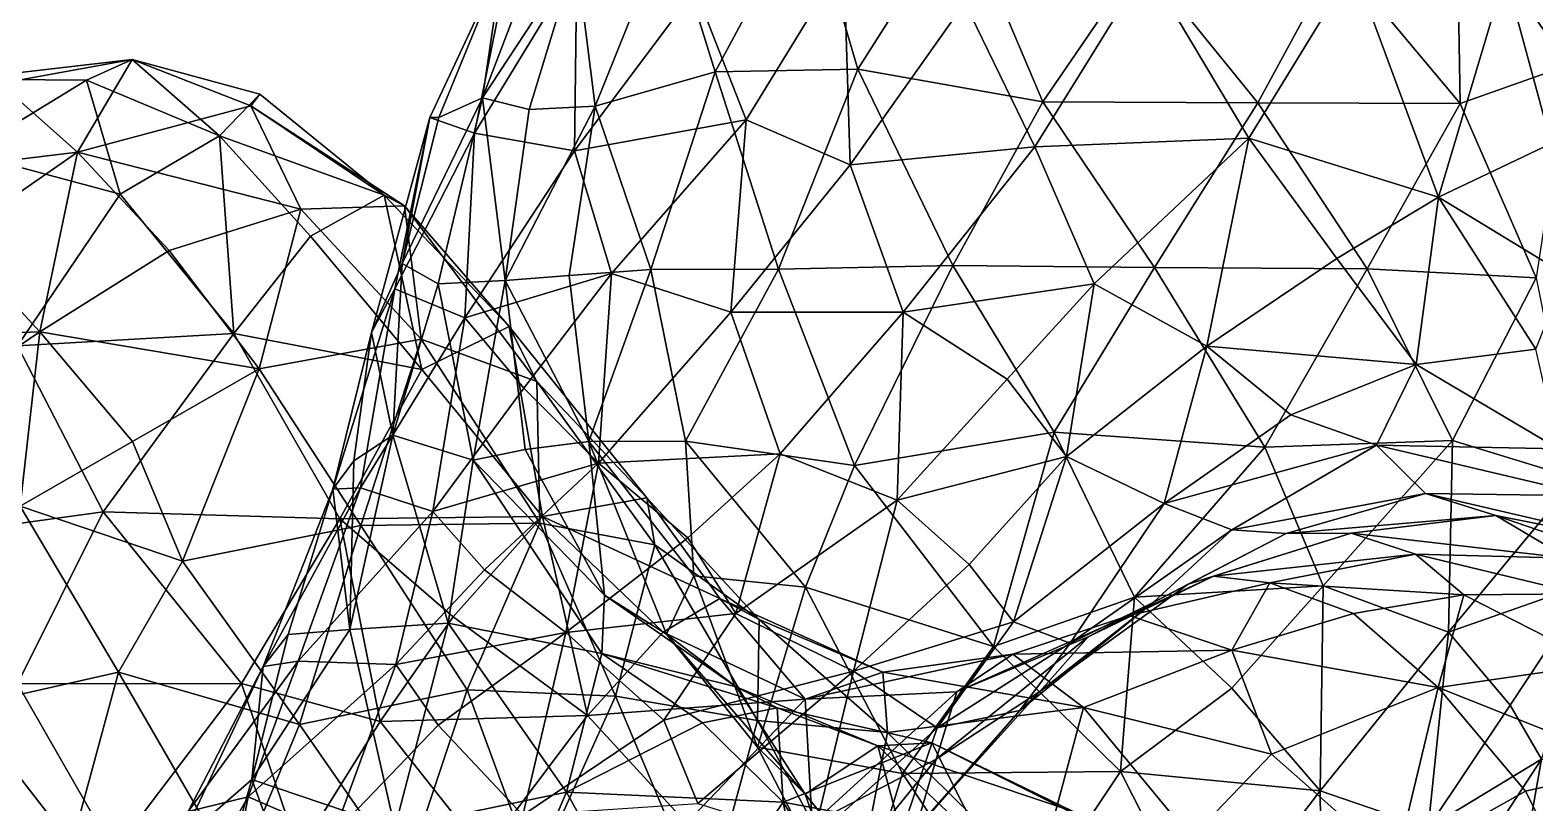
# Model space of a CAD drawing. Extents: x 373697 to 374058, y 6959904 to 6960301.
# Drawn here: x 373857.38 to 373896.99, y 6959944.7 to 6959965.05 of the extents above; entities that cross this region are included whole.
import ezdxf

# ---------------------------------------------------------------- set-up
doc = ezdxf.new("R2010")
doc.units = 0
doc.layers.add('Bht_Fk', color=7, linetype='CONTINUOUS')

msp = doc.modelspace()

# ---------------------------------------------------------------- linework, layer by layer
at = {"layer": 'Bht_Fk'}
for points in [[(373877.848, 6959968.494, 195.911), (373875.406, 6959963.946, 195.025), (373874.192, 6959967.866, 192.803)], [(373875.406, 6959963.946, 195.025), (373877.848, 6959968.494, 195.911), (373879.162, 6959964.015, 197.758)], [(373879.162, 6959964.015, 197.758), (373877.848, 6959968.494, 195.911), (373881.87, 6959968.275, 198.608)], [(373891.785, 6959966.98, 202.618), (373894.928, 6959968.302, 202.792), (373895.016, 6959963.116, 203.696)], [(373897.87, 6959964.121, 203.652), (373895.016, 6959963.116, 203.696), (373894.928, 6959968.302, 202.792)], [(373894.928, 6959968.302, 202.792), (373898.581, 6959966.857, 202.95), (373897.87, 6959964.121, 203.652)], [(373869.289, 6959963.266, 187.882), (373869.811, 6959966.831, 186.658), (373871.139, 6959968.106, 188.544)], [(373869.289, 6959963.266, 187.882), (373871.139, 6959968.106, 188.544), (373871.752, 6959967.022, 190.166)], [(373881.87, 6959968.275, 198.608), (373884.037, 6959963.154, 200.418), (373879.162, 6959964.015, 197.758)], [(373881.87, 6959968.275, 198.608), (373886.617, 6959966.93, 201.043), (373884.037, 6959963.154, 200.418)], [(373872.255, 6959963.043, 192.1), (373871.752, 6959967.022, 190.166), (373874.192, 6959967.866, 192.803)], [(373875.406, 6959963.946, 195.025), (373872.255, 6959963.043, 192.1), (373874.192, 6959967.866, 192.803)], [(373867.901, 6959962.746, 184.071), (373870.101, 6959967.449, 184.968), (373869.811, 6959966.831, 186.658)], [(373867.901, 6959962.746, 184.071), (373869.071, 6959962.333, 182.461), (373870.101, 6959967.449, 184.968)], [(373869.071, 6959962.333, 182.461), (373871.764, 6959966.755, 183.363), (373870.101, 6959967.449, 184.968)], [(373868.137, 6959962.748, 185.85), (373867.901, 6959962.746, 184.071), (373869.811, 6959966.831, 186.658)], [(373869.289, 6959963.266, 187.882), (373868.137, 6959962.748, 185.85), (373869.811, 6959966.831, 186.658)], [(373871.706, 6959961.866, 181.913), (373871.764, 6959966.755, 183.363), (373869.071, 6959962.333, 182.461)], [(373871.752, 6959967.022, 190.166), (373870.511, 6959962.957, 189.92), (373869.289, 6959963.266, 187.882)], [(373872.255, 6959963.043, 192.1), (373870.511, 6959962.957, 189.92), (373871.752, 6959967.022, 190.166)], [(373871.706, 6959961.866, 181.913), (373874.885, 6959966.113, 182.99), (373871.764, 6959966.755, 183.363)], [(373878.796, 6959966.877, 183.533), (373874.885, 6959966.113, 182.99), (373876.222, 6959962.684, 182.465)], [(373878.96, 6959961.502, 182.68), (373878.796, 6959966.877, 183.533), (373876.222, 6959962.684, 182.465)], [(373878.796, 6959966.877, 183.533), (373878.96, 6959961.502, 182.68), (373881.983, 6959965.76, 183.827)], [(373886.766, 6959966.718, 184.968), (373881.983, 6959965.76, 183.827), (373883.822, 6959961.975, 183.583)], [(373886.766, 6959966.718, 184.968), (373883.822, 6959961.975, 183.583), (373889.459, 6959962.199, 185.069)], [(373886.617, 6959966.93, 201.043), (373889.692, 6959963.135, 202.515), (373884.037, 6959963.154, 200.418)], [(373891.785, 6959966.98, 202.618), (373889.692, 6959963.135, 202.515), (373886.617, 6959966.93, 201.043)], [(373892.21, 6959966.706, 186.744), (373886.766, 6959966.718, 184.968), (373889.459, 6959962.199, 185.069)], [(373889.692, 6959963.135, 202.515), (373891.785, 6959966.98, 202.618), (373895.016, 6959963.116, 203.696)], [(373896.201, 6959966.529, 188.922), (373897.413, 6959962.063, 189.546), (373899.598, 6959966.882, 191.78)], [(373894.448, 6959960.645, 187.014), (373892.21, 6959966.706, 186.744), (373889.459, 6959962.199, 185.069)], [(373892.21, 6959966.706, 186.744), (373894.448, 6959960.645, 187.014), (373896.201, 6959966.529, 188.922)], [(373894.448, 6959960.645, 187.014), (373897.413, 6959962.063, 189.546), (373896.201, 6959966.529, 188.922)], [(373876.222, 6959962.684, 182.465), (373874.885, 6959966.113, 182.99), (373871.706, 6959961.866, 181.913)], [(373883.822, 6959961.975, 183.583), (373881.983, 6959965.76, 183.827), (373878.96, 6959961.502, 182.68)], [(373860.063, 6959964.27, 158.177), (373858.862, 6959963.726, 159.214), (373855.599, 6959963.751, 156.898)], [(373855.599, 6959963.751, 156.898), (373856.588, 6959963.637, 156.195), (373860.063, 6959964.27, 158.177)], [(373858.623, 6959961.835, 155.64), (373860.063, 6959964.27, 158.177), (373856.588, 6959963.637, 156.195)], [(373863.186, 6959963.053, 158.644), (373860.063, 6959964.27, 158.177), (373858.623, 6959961.835, 155.64)], [(373858.862, 6959963.726, 159.214), (373860.063, 6959964.27, 158.177), (373862.359, 6959962.262, 160.931)], [(373860.063, 6959964.27, 158.177), (373863.425, 6959963.36, 159.991), (373862.359, 6959962.262, 160.931)], [(373863.186, 6959963.053, 158.644), (373863.425, 6959963.36, 159.991), (373860.063, 6959964.27, 158.177)], [(373875.406, 6959963.946, 195.025), (373873.715, 6959958.74, 194.058), (373872.255, 6959963.043, 192.1)], [(373873.715, 6959958.74, 194.058), (373875.406, 6959963.946, 195.025), (373877.08, 6959958.748, 196.747)], [(373877.08, 6959958.748, 196.747), (373875.406, 6959963.946, 195.025), (373879.162, 6959964.015, 197.758)], [(373879.162, 6959964.015, 197.758), (373881.664, 6959958.846, 199.377), (373877.08, 6959958.748, 196.747)], [(373881.664, 6959958.846, 199.377), (373879.162, 6959964.015, 197.758), (373884.037, 6959963.154, 200.418)], [(373895.016, 6959963.116, 203.696), (373897.87, 6959964.121, 203.652), (373897.022, 6959958.523, 203.825)], [(373858.623, 6959961.835, 155.64), (373856.588, 6959963.637, 156.195), (373853.273, 6959961.184, 154.532)], [(373855.599, 6959963.751, 156.898), (373858.862, 6959963.726, 159.214), (373855.712, 6959961.804, 158.659)], [(373858.862, 6959963.726, 159.214), (373859.747, 6959960.726, 160.843), (373855.712, 6959961.804, 158.659)], [(373858.862, 6959963.726, 159.214), (373862.359, 6959962.262, 160.931), (373859.747, 6959960.726, 160.843)], [(373863.425, 6959963.36, 159.991), (373866.696, 6959960.699, 161.629), (373862.359, 6959962.262, 160.931)], [(373866.696, 6959960.699, 161.629), (373863.425, 6959963.36, 159.991), (373863.186, 6959963.053, 158.644)], [(373869.289, 6959963.266, 187.882), (373867.171, 6959958.899, 185.195), (373868.137, 6959962.748, 185.85)], [(373868.115, 6959958.364, 187.031), (373867.171, 6959958.899, 185.195), (373869.289, 6959963.266, 187.882)], [(373869.879, 6959958.451, 189.58), (373868.115, 6959958.364, 187.031), (373869.289, 6959963.266, 187.882)], [(373870.511, 6959962.957, 189.92), (373869.879, 6959958.451, 189.58), (373869.289, 6959963.266, 187.882)], [(373884.037, 6959963.154, 200.418), (373886.972, 6959958.799, 201.632), (373881.664, 6959958.846, 199.377)], [(373884.037, 6959963.154, 200.418), (373889.692, 6959963.135, 202.515), (373886.972, 6959958.799, 201.632)], [(373858.623, 6959961.835, 155.64), (373864.501, 6959960.334, 157.747), (373863.186, 6959963.053, 158.644)], [(373867.235, 6959960.421, 160.143), (373866.696, 6959960.699, 161.629), (373863.186, 6959963.053, 158.644)], [(373863.186, 6959963.053, 158.644), (373864.501, 6959960.334, 157.747), (373867.235, 6959960.421, 160.143)], [(373870.511, 6959962.957, 189.92), (373872.255, 6959963.043, 192.1), (373869.879, 6959958.451, 189.58)], [(373872.255, 6959963.043, 192.1), (373871.568, 6959958.587, 191.799), (373869.879, 6959958.451, 189.58)], [(373873.715, 6959958.74, 194.058), (373871.568, 6959958.587, 191.799), (373872.255, 6959963.043, 192.1)], [(373889.692, 6959963.135, 202.515), (373892.568, 6959958.758, 203.308), (373886.972, 6959958.799, 201.632)], [(373889.692, 6959963.135, 202.515), (373895.016, 6959963.116, 203.696), (373892.568, 6959958.758, 203.308)], [(373892.568, 6959958.758, 203.308), (373895.016, 6959963.116, 203.696), (373897.022, 6959958.523, 203.825)], [(373866.362, 6959957.082, 183.498), (373867.901, 6959962.746, 184.071), (373867.171, 6959958.899, 185.195)], [(373866.362, 6959957.082, 183.498), (373866.975, 6959958.233, 182.093), (373867.901, 6959962.746, 184.071)], [(373866.975, 6959958.233, 182.093), (373869.071, 6959962.333, 182.461), (373867.901, 6959962.746, 184.071)], [(373867.171, 6959958.899, 185.195), (373867.901, 6959962.746, 184.071), (373868.137, 6959962.748, 185.85)], [(373876.222, 6959962.684, 182.465), (373871.706, 6959961.866, 181.913), (373872.68, 6959958.637, 181.3)], [(373875.818, 6959957.621, 181.562), (373876.222, 6959962.684, 182.465), (373872.68, 6959958.637, 181.3)], [(373876.222, 6959962.684, 182.465), (373875.818, 6959957.621, 181.562), (373878.96, 6959961.502, 182.68)], [(373859.747, 6959960.726, 160.843), (373862.359, 6959962.262, 160.931), (373862.736, 6959957.056, 162.232)], [(373862.359, 6959962.262, 160.931), (373864.756, 6959959.621, 162.199), (373862.736, 6959957.056, 162.232)], [(373866.696, 6959960.699, 161.629), (373864.756, 6959959.621, 162.199), (373862.359, 6959962.262, 160.931)], [(373866.975, 6959958.233, 182.093), (373868.819, 6959957.474, 180.969), (373869.071, 6959962.333, 182.461)], [(373868.819, 6959957.474, 180.969), (373871.706, 6959961.866, 181.913), (373869.071, 6959962.333, 182.461)], [(373883.822, 6959961.975, 183.583), (373878.96, 6959961.502, 182.68), (373880.357, 6959957.618, 182.182)], [(373885.39, 6959958.367, 183.172), (373883.822, 6959961.975, 183.583), (373880.357, 6959957.618, 182.182)], [(373889.459, 6959962.199, 185.069), (373883.822, 6959961.975, 183.583), (373885.39, 6959958.367, 183.172)], [(373889.459, 6959962.199, 185.069), (373885.39, 6959958.367, 183.172), (373888.348, 6959956.722, 183.267)], [(373889.459, 6959962.199, 185.069), (373888.348, 6959956.722, 183.267), (373891.771, 6959959.032, 185.16)], [(373889.459, 6959962.199, 185.069), (373891.771, 6959959.032, 185.16), (373894.448, 6959960.645, 187.014)], [(373897.413, 6959962.063, 189.546), (373894.448, 6959960.645, 187.014), (373897.797, 6959958.614, 189.16)], [(373855.363, 6959959.572, 153.844), (373858.623, 6959961.835, 155.64), (373853.273, 6959961.184, 154.532)], [(373858.623, 6959961.835, 155.64), (373855.363, 6959959.572, 153.844), (373857.629, 6959957.105, 153.672)], [(373859.747, 6959960.726, 160.843), (373857.044, 6959956.735, 160.322), (373855.712, 6959961.804, 158.659)], [(373861.034, 6959959.239, 155.562), (373858.623, 6959961.835, 155.64), (373857.629, 6959957.105, 153.672)], [(373864.501, 6959960.334, 157.747), (373858.623, 6959961.835, 155.64), (373861.034, 6959959.239, 155.562)], [(373868.819, 6959957.474, 180.969), (373872.68, 6959958.637, 181.3), (373871.706, 6959961.866, 181.913)], [(373878.96, 6959961.502, 182.68), (373875.818, 6959957.621, 181.562), (373880.357, 6959957.618, 182.182)], [(373857.044, 6959956.735, 160.322), (373859.747, 6959960.726, 160.843), (373862.736, 6959957.056, 162.232)], [(373864.501, 6959960.334, 157.747), (373867.669, 6959956.909, 158.537), (373867.235, 6959960.421, 160.143)], [(373864.756, 6959959.621, 162.199), (373866.696, 6959960.699, 161.629), (373867.69, 6959956.113, 163.196)], [(373866.696, 6959960.699, 161.629), (373869.984, 6959957.245, 162.489), (373867.69, 6959956.113, 163.196)], [(373869.984, 6959957.245, 162.489), (373866.696, 6959960.699, 161.629), (373867.235, 6959960.421, 160.143)], [(373870.718, 6959955.794, 160.949), (373869.984, 6959957.245, 162.489), (373867.235, 6959960.421, 160.143)], [(373867.669, 6959956.909, 158.537), (373870.718, 6959955.794, 160.949), (373867.235, 6959960.421, 160.143)], [(373891.771, 6959959.032, 185.16), (373893.861, 6959956.238, 184.878), (373894.448, 6959960.645, 187.014)], [(373894.448, 6959960.645, 187.014), (373893.861, 6959956.238, 184.878), (373897.014, 6959956.648, 187.567)], [(373894.448, 6959960.645, 187.014), (373897.014, 6959956.648, 187.567), (373897.797, 6959958.614, 189.16)], [(373864.501, 6959960.334, 157.747), (373861.034, 6959959.239, 155.562), (373863.405, 6959956.132, 155.729)], [(373867.669, 6959956.909, 158.537), (373864.501, 6959960.334, 157.747), (373863.405, 6959956.132, 155.729)], [(373864.756, 6959959.621, 162.199), (373867.69, 6959956.113, 163.196), (373862.736, 6959957.056, 162.232)], [(373855.363, 6959959.572, 153.844), (373852.01, 6959956.911, 152.134), (373857.629, 6959957.105, 153.672)], [(373863.405, 6959956.132, 155.729), (373861.034, 6959959.239, 155.562), (373857.629, 6959957.105, 153.672)], [(373866.929, 6959954.386, 185.069), (373866.362, 6959957.082, 183.498), (373867.171, 6959958.899, 185.195)], [(373867.171, 6959958.899, 185.195), (373868.115, 6959958.364, 187.031), (373866.929, 6959954.386, 185.069)], [(373877.08, 6959958.748, 196.747), (373881.664, 6959958.846, 199.377), (373879.074, 6959953.584, 197.695)], [(373884.329, 6959954.458, 200.292), (373879.074, 6959953.584, 197.695), (373881.664, 6959958.846, 199.377)], [(373881.664, 6959958.846, 199.377), (373886.972, 6959958.799, 201.632), (373884.329, 6959954.458, 200.292)], [(373889.874, 6959954.063, 202.063), (373884.329, 6959954.458, 200.292), (373886.972, 6959958.799, 201.632)], [(373892.568, 6959958.758, 203.308), (373889.874, 6959954.063, 202.063), (373886.972, 6959958.799, 201.632)], [(373893.861, 6959956.238, 184.878), (373891.771, 6959959.032, 185.16), (373888.348, 6959956.722, 183.267)], [(373869.879, 6959958.451, 189.58), (373869.039, 6959953.721, 187.651), (373868.115, 6959958.364, 187.031)], [(373868.819, 6959957.474, 180.969), (373870.37, 6959955.617, 180.366), (373872.68, 6959958.637, 181.3)], [(373869.879, 6959958.451, 189.58), (373870.404, 6959954.006, 189.651), (373869.039, 6959953.721, 187.651)], [(373871.568, 6959958.587, 191.799), (373872.085, 6959954.219, 191.912), (373869.879, 6959958.451, 189.58)], [(373872.085, 6959954.219, 191.912), (373870.404, 6959954.006, 189.651), (373869.879, 6959958.451, 189.58)], [(373870.37, 6959955.617, 180.366), (373872.341, 6959953.644, 179.923), (373872.68, 6959958.637, 181.3)], [(373872.085, 6959954.219, 191.912), (373871.568, 6959958.587, 191.799), (373873.715, 6959958.74, 194.058)], [(373873.715, 6959958.74, 194.058), (373874.632, 6959954.221, 194.657), (373872.085, 6959954.219, 191.912)], [(373872.341, 6959953.644, 179.923), (373875.818, 6959957.621, 181.562), (373872.68, 6959958.637, 181.3)], [(373874.632, 6959954.221, 194.657), (373873.715, 6959958.74, 194.058), (373877.08, 6959958.748, 196.747)], [(373879.074, 6959953.584, 197.695), (373874.632, 6959954.221, 194.657), (373877.08, 6959958.748, 196.747)], [(373892.568, 6959958.758, 203.308), (373894.822, 6959954.239, 203.083), (373889.874, 6959954.063, 202.063)], [(373892.568, 6959958.758, 203.308), (373897.022, 6959958.523, 203.825), (373894.822, 6959954.239, 203.083)], [(373897.022, 6959958.523, 203.825), (373898.073, 6959953.243, 202.883), (373894.822, 6959954.239, 203.083)], [(373865.346, 6959952.963, 181.674), (373866.975, 6959958.233, 182.093), (373866.362, 6959957.082, 183.498)], [(373865.346, 6959952.963, 181.674), (373866.077, 6959952.992, 180.106), (373866.975, 6959958.233, 182.093)], [(373866.077, 6959952.992, 180.106), (373868.819, 6959957.474, 180.969), (373866.975, 6959958.233, 182.093)], [(373869.039, 6959953.721, 187.651), (373866.929, 6959954.386, 185.069), (373868.115, 6959958.364, 187.031)], [(373883.097, 6959955.854, 182.127), (373885.39, 6959958.367, 183.172), (373880.357, 6959957.618, 182.182)], [(373885.39, 6959958.367, 183.172), (373883.097, 6959955.854, 182.127), (373884.658, 6959953.818, 181.576)], [(373888.348, 6959956.722, 183.267), (373885.39, 6959958.367, 183.172), (373884.658, 6959953.818, 181.576)], [(373877.12, 6959953.893, 180.746), (373875.818, 6959957.621, 181.562), (373872.341, 6959953.644, 179.923)], [(373875.818, 6959957.621, 181.562), (373877.12, 6959953.893, 180.746), (373880.357, 6959957.618, 182.182)], [(373877.12, 6959953.893, 180.746), (373880.196, 6959952.667, 180.709), (373880.357, 6959957.618, 182.182)], [(373880.196, 6959952.667, 180.709), (373883.097, 6959955.854, 182.127), (373880.357, 6959957.618, 182.182)], [(373866.077, 6959952.992, 180.106), (373867.977, 6959952.374, 179.129), (373868.819, 6959957.474, 180.969)], [(373870.865, 6959952.243, 164.372), (373867.69, 6959956.113, 163.196), (373869.984, 6959957.245, 162.489)], [(373867.977, 6959952.374, 179.129), (373870.37, 6959955.617, 180.366), (373868.819, 6959957.474, 180.969)], [(373873.615, 6959952.729, 163.747), (373870.865, 6959952.243, 164.372), (373869.984, 6959957.245, 162.489)], [(373870.718, 6959955.794, 160.949), (373873.615, 6959952.729, 163.747), (373869.984, 6959957.245, 162.489)], [(373852.01, 6959956.911, 152.134), (373854.255, 6959954.822, 151.336), (373857.629, 6959957.105, 153.672)], [(373854.255, 6959954.822, 151.336), (373857.118, 6959952.51, 151.666), (373857.629, 6959957.105, 153.672)], [(373859.303, 6959952.365, 161.296), (373857.044, 6959956.735, 160.322), (373862.736, 6959957.056, 162.232)], [(373857.118, 6959952.51, 151.666), (373860.07, 6959954.213, 153.632), (373857.629, 6959957.105, 153.672)], [(373860.07, 6959954.213, 153.632), (373863.405, 6959956.132, 155.729), (373857.629, 6959957.105, 153.672)], [(373865.526, 6959952.179, 163.265), (373859.303, 6959952.365, 161.296), (373862.736, 6959957.056, 162.232)], [(373867.69, 6959956.113, 163.196), (373865.526, 6959952.179, 163.265), (373862.736, 6959957.056, 162.232)], [(373867.669, 6959956.909, 158.537), (373863.405, 6959956.132, 155.729), (373866.085, 6959952.004, 156.105)], [(373865.894, 6959953.705, 183.274), (373865.346, 6959952.963, 181.674), (373866.362, 6959957.082, 183.498)], [(373866.929, 6959954.386, 185.069), (373865.894, 6959953.705, 183.274), (373866.362, 6959957.082, 183.498)], [(373870.795, 6959952.062, 159.342), (373867.669, 6959956.909, 158.537), (373866.085, 6959952.004, 156.105)], [(373870.795, 6959952.062, 159.342), (373870.718, 6959955.794, 160.949), (373867.669, 6959956.909, 158.537)], [(373857.044, 6959956.735, 160.322), (373859.303, 6959952.365, 161.296), (373854.071, 6959951.648, 159.027)], [(373884.658, 6959953.818, 181.576), (373887.23, 6959952.58, 180.936), (373888.348, 6959956.722, 183.267)], [(373887.23, 6959952.58, 180.936), (373890.56, 6959954.921, 182.829), (373888.348, 6959956.722, 183.267)], [(373890.56, 6959954.921, 182.829), (373893.861, 6959956.238, 184.878), (373888.348, 6959956.722, 183.267)], [(373897.014, 6959956.648, 187.567), (373893.861, 6959956.238, 184.878), (373897.609, 6959954.023, 185.651)], [(373861.388, 6959951.066, 153.364), (373863.405, 6959956.132, 155.729), (373860.07, 6959954.213, 153.632)], [(373866.085, 6959952.004, 156.105), (373863.405, 6959956.132, 155.729), (373861.388, 6959951.066, 153.364)], [(373865.526, 6959952.179, 163.265), (373867.69, 6959956.113, 163.196), (373870.865, 6959952.243, 164.372)], [(373892.819, 6959954.12, 182.626), (373893.861, 6959956.238, 184.878), (373890.56, 6959954.921, 182.829)], [(373897.609, 6959954.023, 185.651), (373893.861, 6959956.238, 184.878), (373892.819, 6959954.12, 182.626)], [(373873.818, 6959951.493, 162.012), (373873.615, 6959952.729, 163.747), (373870.718, 6959955.794, 160.949)], [(373873.818, 6959951.493, 162.012), (373870.718, 6959955.794, 160.949), (373870.795, 6959952.062, 159.342)], [(373883.097, 6959955.854, 182.127), (373880.196, 6959952.667, 180.709), (373884.658, 6959953.818, 181.576)], [(373872.341, 6959953.644, 179.923), (373870.37, 6959955.617, 180.366), (373867.977, 6959952.374, 179.129)], [(373890.56, 6959954.921, 182.829), (373887.23, 6959952.58, 180.936), (373892.819, 6959954.12, 182.626)], [(373879.074, 6959953.584, 197.695), (373884.329, 6959954.458, 200.292), (373882.733, 6959948.822, 198.899)], [(373882.733, 6959948.822, 198.899), (373884.329, 6959954.458, 200.292), (373886.447, 6959950.12, 200.407)], [(373886.447, 6959950.12, 200.407), (373884.329, 6959954.458, 200.292), (373889.874, 6959954.063, 202.063)], [(373861.388, 6959951.066, 153.364), (373860.07, 6959954.213, 153.632), (373857.118, 6959952.51, 151.666)], [(373865.793, 6959949.265, 183.222), (373866.929, 6959954.386, 185.069), (373868.383, 6959949.431, 185.658)], [(373865.793, 6959949.265, 183.222), (373865.894, 6959953.705, 183.274), (373866.929, 6959954.386, 185.069)], [(373869.039, 6959953.721, 187.651), (373868.383, 6959949.431, 185.658), (373866.929, 6959954.386, 185.069)], [(373872.493, 6959950.166, 190.148), (373870.404, 6959954.006, 189.651), (373872.085, 6959954.219, 191.912)], [(373874.632, 6959954.221, 194.657), (373874.851, 6959950.675, 194.222), (373872.085, 6959954.219, 191.912)], [(373872.085, 6959954.219, 191.912), (373874.125, 6959949.143, 192.202), (373872.493, 6959950.166, 190.148)], [(373874.851, 6959950.675, 194.222), (373874.125, 6959949.143, 192.202), (373872.085, 6959954.219, 191.912)], [(373874.851, 6959950.675, 194.222), (373874.632, 6959954.221, 194.657), (373877.784, 6959950.384, 196.556)], [(373879.074, 6959953.584, 197.695), (373877.784, 6959950.384, 196.556), (373874.632, 6959954.221, 194.657)], [(373891.41, 6959950.414, 201.725), (373886.447, 6959950.12, 200.407), (373889.874, 6959954.063, 202.063)], [(373889.013, 6959951.886, 179.772), (373892.819, 6959954.12, 182.626), (373887.23, 6959952.58, 180.936)], [(373892.819, 6959954.12, 182.626), (373889.013, 6959951.886, 179.772), (373894.106, 6959952.846, 181.083)], [(373889.874, 6959954.063, 202.063), (373894.822, 6959954.239, 203.083), (373891.41, 6959950.414, 201.725)], [(373891.41, 6959950.414, 201.725), (373894.822, 6959954.239, 203.083), (373894.715, 6959949.193, 201.825)], [(373898.464, 6959952.781, 184.116), (373897.609, 6959954.023, 185.651), (373892.819, 6959954.12, 182.626)], [(373894.106, 6959952.846, 181.083), (373898.464, 6959952.781, 184.116), (373892.819, 6959954.12, 182.626)], [(373894.715, 6959949.193, 201.825), (373894.822, 6959954.239, 203.083), (373898.073, 6959953.243, 202.883)], [(373865.793, 6959949.265, 183.222), (373865.346, 6959952.963, 181.674), (373865.894, 6959953.705, 183.274)], [(373867.977, 6959952.374, 179.129), (373869.339, 6959950.833, 178.33), (373872.341, 6959953.644, 179.923)], [(373872.425, 6959948.632, 188.418), (373868.383, 6959949.431, 185.658), (373869.039, 6959953.721, 187.651)], [(373870.404, 6959954.006, 189.651), (373872.493, 6959950.166, 190.148), (373869.039, 6959953.721, 187.651)], [(373872.493, 6959950.166, 190.148), (373872.425, 6959948.632, 188.418), (373869.039, 6959953.721, 187.651)], [(373869.339, 6959950.833, 178.33), (373871.479, 6959949.186, 177.752), (373872.341, 6959953.644, 179.923)], [(373871.479, 6959949.186, 177.752), (373874.692, 6959951.681, 179.531), (373872.341, 6959953.644, 179.923)], [(373874.692, 6959951.681, 179.531), (373877.12, 6959953.893, 180.746), (373872.341, 6959953.644, 179.923)], [(373877.12, 6959953.893, 180.746), (373874.692, 6959951.681, 179.531), (373875.956, 6959949.688, 178.841)], [(373880.196, 6959952.667, 180.709), (373877.12, 6959953.893, 180.746), (373875.956, 6959949.688, 178.841)], [(373884.658, 6959953.818, 181.576), (373880.196, 6959952.667, 180.709), (373882.093, 6959950.973, 180.134)], [(373883.263, 6959949.472, 179.213), (373884.658, 6959953.818, 181.576), (373882.093, 6959950.973, 180.134)], [(373883.263, 6959949.472, 179.213), (373887.23, 6959952.58, 180.936), (373884.658, 6959953.818, 181.576)], [(373877.784, 6959950.384, 196.556), (373879.074, 6959953.584, 197.695), (373882.733, 6959948.822, 198.899)], [(373865.346, 6959952.963, 181.674), (373863.513, 6959948.296, 179.377), (373866.077, 6959952.992, 180.106)], [(373863.513, 6959948.296, 179.377), (373864.436, 6959948.428, 177.572), (373866.077, 6959952.992, 180.106)], [(373864.168, 6959949.131, 180.966), (373863.513, 6959948.296, 179.377), (373865.346, 6959952.963, 181.674)], [(373865.793, 6959949.265, 183.222), (373864.168, 6959949.131, 180.966), (373865.346, 6959952.963, 181.674)], [(373864.436, 6959948.428, 177.572), (373867.977, 6959952.374, 179.129), (373866.077, 6959952.992, 180.106)], [(373898.073, 6959953.243, 202.883), (373898.488, 6959950.521, 201.896), (373894.715, 6959949.193, 201.825)], [(373855.657, 6959947.233, 149.722), (373859.702, 6959948.144, 151.911), (373857.118, 6959952.51, 151.666)], [(373859.702, 6959948.144, 151.911), (373861.388, 6959951.066, 153.364), (373857.118, 6959952.51, 151.666)], [(373873.615, 6959952.729, 163.747), (373875.532, 6959950.079, 165.264), (373870.865, 6959952.243, 164.372)], [(373876.566, 6959949.529, 164.219), (373875.532, 6959950.079, 165.264), (373873.615, 6959952.729, 163.747)], [(373873.818, 6959951.493, 162.012), (373876.566, 6959949.529, 164.219), (373873.615, 6959952.729, 163.747)], [(373875.956, 6959949.688, 178.841), (373879.053, 6959948.173, 178.56), (373880.196, 6959952.667, 180.709)], [(373879.053, 6959948.173, 178.56), (373882.093, 6959950.973, 180.134), (373880.196, 6959952.667, 180.709)], [(373884.753, 6959948.908, 178.078), (373887.23, 6959952.58, 180.936), (373883.263, 6959949.472, 179.213)], [(373889.013, 6959951.886, 179.772), (373887.23, 6959952.58, 180.936), (373884.753, 6959948.908, 178.078)], [(373894.106, 6959952.846, 181.083), (373889.013, 6959951.886, 179.772), (373890.439, 6959951.79, 178.387)], [(373890.439, 6959951.79, 178.387), (373895.955, 6959952.264, 180.155), (373894.106, 6959952.846, 181.083)], [(373898.464, 6959952.781, 184.116), (373894.106, 6959952.846, 181.083), (373900.16, 6959951.437, 182.881)], [(373895.955, 6959952.264, 180.155), (373900.16, 6959951.437, 182.881), (373894.106, 6959952.846, 181.083)], [(373859.303, 6959952.365, 161.296), (373857.041, 6959947.835, 160.244), (373854.071, 6959951.648, 159.027)], [(373862.938, 6959947.841, 162.532), (373857.041, 6959947.835, 160.244), (373859.303, 6959952.365, 161.296)], [(373865.526, 6959952.179, 163.265), (373862.938, 6959947.841, 162.532), (373859.303, 6959952.365, 161.296)], [(373865.526, 6959952.179, 163.265), (373866.588, 6959946.845, 163.871), (373862.938, 6959947.841, 162.532)], [(373864.436, 6959948.428, 177.572), (373867.007, 6959948.341, 176.857), (373867.977, 6959952.374, 179.129)], [(373870.865, 6959952.243, 164.372), (373868.516, 6959949.598, 164.281), (373865.526, 6959952.179, 163.265)], [(373868.516, 6959949.598, 164.281), (373866.588, 6959946.845, 163.871), (373865.526, 6959952.179, 163.265)], [(373868.881, 6959947.68, 157.007), (373870.795, 6959952.062, 159.342), (373866.085, 6959952.004, 156.105)], [(373867.007, 6959948.341, 176.857), (373869.339, 6959950.833, 178.33), (373867.977, 6959952.374, 179.129)], [(373872.049, 6959947, 165.796), (373868.516, 6959949.598, 164.281), (373870.865, 6959952.243, 164.372)], [(373870.795, 6959952.062, 159.342), (373868.881, 6959947.68, 157.007), (373872.784, 6959947.508, 159.751)], [(373872.784, 6959947.508, 159.751), (373873.818, 6959951.493, 162.012), (373870.795, 6959952.062, 159.342)], [(373874.038, 6959949.2, 165.73), (373872.049, 6959947, 165.796), (373870.865, 6959952.243, 164.372)], [(373875.532, 6959950.079, 165.264), (373874.038, 6959949.2, 165.73), (373870.865, 6959952.243, 164.372)], [(373895.955, 6959952.264, 180.155), (373890.439, 6959951.79, 178.387), (373892.151, 6959951.806, 177.196)], [(373895.955, 6959952.264, 180.155), (373892.151, 6959951.806, 177.196), (373897.851, 6959951.143, 178.812)], [(373900.16, 6959951.437, 182.881), (373895.955, 6959952.264, 180.155), (373900.604, 6959950.667, 181.291)], [(373895.955, 6959952.264, 180.155), (373897.851, 6959951.143, 178.812), (373900.604, 6959950.667, 181.291)], [(373866.085, 6959952.004, 156.105), (373861.388, 6959951.066, 153.364), (373864.472, 6959946.765, 154.245)], [(373868.881, 6959947.68, 157.007), (373866.085, 6959952.004, 156.105), (373864.472, 6959946.765, 154.245)], [(373875.956, 6959949.688, 178.841), (373874.692, 6959951.681, 179.531), (373871.479, 6959949.186, 177.752)], [(373886.942, 6959949.974, 176.975), (373889.013, 6959951.886, 179.772), (373884.753, 6959948.908, 178.078)], [(373886.942, 6959949.974, 176.975), (373890.439, 6959951.79, 178.387), (373889.013, 6959951.886, 179.772)], [(373890.439, 6959951.79, 178.387), (373886.942, 6959949.974, 176.975), (373887.856, 6959950.461, 175.941)], [(373890.439, 6959951.79, 178.387), (373887.856, 6959950.461, 175.941), (373892.151, 6959951.806, 177.196)], [(373887.856, 6959950.461, 175.941), (373888.528, 6959950.674, 174.402), (373892.151, 6959951.806, 177.196)], [(373892.151, 6959951.806, 177.196), (373888.528, 6959950.674, 174.402), (373893.845, 6959951.25, 175.959)], [(373897.851, 6959951.143, 178.812), (373892.151, 6959951.806, 177.196), (373893.845, 6959951.25, 175.959)], [(373872.784, 6959947.508, 159.751), (373876.521, 6959946.867, 162.682), (373873.818, 6959951.493, 162.012)], [(373876.521, 6959946.867, 162.682), (373876.566, 6959949.529, 164.219), (373873.818, 6959951.493, 162.012)], [(373861.388, 6959951.066, 153.364), (373859.702, 6959948.144, 151.911), (373864.472, 6959946.765, 154.245)], [(373882.093, 6959950.973, 180.134), (373879.053, 6959948.173, 178.56), (373883.263, 6959949.472, 179.213)], [(373888.528, 6959950.674, 174.402), (373890.006, 6959950.495, 173.363), (373893.845, 6959951.25, 175.959)], [(373890.006, 6959950.495, 173.363), (373895.118, 6959950.181, 174.994), (373893.845, 6959951.25, 175.959)], [(373897.851, 6959951.143, 178.812), (373893.845, 6959951.25, 175.959), (373898.18, 6959950.201, 177.199)], [(373893.845, 6959951.25, 175.959), (373895.118, 6959950.181, 174.994), (373898.18, 6959950.201, 177.199)], [(373867.007, 6959948.341, 176.857), (373871.479, 6959949.186, 177.752), (373869.339, 6959950.833, 178.33)], [(373876.524, 6959946.169, 194.327), (373874.125, 6959949.143, 192.202), (373874.851, 6959950.675, 194.222)], [(373874.851, 6959950.675, 194.222), (373877.784, 6959950.384, 196.556), (373876.524, 6959946.169, 194.327)], [(373885.226, 6959949.069, 173.468), (373888.528, 6959950.674, 174.402), (373887.856, 6959950.461, 175.941)], [(373886.311, 6959949.635, 171.735), (373888.528, 6959950.674, 174.402), (373885.226, 6959949.069, 173.468)], [(373886.311, 6959949.635, 171.735), (373890.006, 6959950.495, 173.363), (373888.528, 6959950.674, 174.402)], [(373889.008, 6959948.724, 171.071), (373890.006, 6959950.495, 173.363), (373886.311, 6959949.635, 171.735)], [(373889.008, 6959948.724, 171.071), (373892.214, 6959949.691, 173.018), (373890.006, 6959950.495, 173.363)], [(373890.006, 6959950.495, 173.363), (373892.214, 6959949.691, 173.018), (373895.118, 6959950.181, 174.994)], [(373898.488, 6959950.521, 201.896), (373896.336, 6959947.276, 201.132), (373894.715, 6959949.193, 201.825)], [(373897.164, 6959945.851, 200.14), (373896.336, 6959947.276, 201.132), (373898.488, 6959950.521, 201.896)], [(373872.493, 6959950.166, 190.148), (373875.966, 6959947.76, 190.757), (373872.425, 6959948.632, 188.418)], [(373875.966, 6959947.76, 190.757), (373872.493, 6959950.166, 190.148), (373874.125, 6959949.143, 192.202)], [(373877.779, 6959947.429, 167.82), (373874.038, 6959949.2, 165.73), (373875.532, 6959950.079, 165.264)], [(373877.779, 6959947.429, 167.82), (373875.532, 6959950.079, 165.264), (373879.82, 6959948.139, 166.688)], [(373879.82, 6959948.139, 166.688), (373875.532, 6959950.079, 165.264), (373876.566, 6959949.529, 164.219)], [(373876.524, 6959946.169, 194.327), (373877.784, 6959950.384, 196.556), (373880.339, 6959945.476, 197.292)], [(373877.784, 6959950.384, 196.556), (373882.733, 6959948.822, 198.899), (373880.339, 6959945.476, 197.292)], [(373882.733, 6959948.822, 198.899), (373886.447, 6959950.12, 200.407), (373886.079, 6959945.526, 199.541)], [(373886.942, 6959949.974, 176.975), (373883.959, 6959947.632, 174.722), (373887.856, 6959950.461, 175.941)], [(373883.959, 6959947.632, 174.722), (373885.226, 6959949.069, 173.468), (373887.856, 6959950.461, 175.941)], [(373886.079, 6959945.526, 199.541), (373886.447, 6959950.12, 200.407), (373889.006, 6959947.719, 200.645)], [(373889.006, 6959947.719, 200.645), (373886.447, 6959950.12, 200.407), (373891.41, 6959950.414, 201.725)], [(373889.006, 6959947.719, 200.645), (373891.41, 6959950.414, 201.725), (373891.338, 6959945.015, 200.526)], [(373891.338, 6959945.015, 200.526), (373891.41, 6959950.414, 201.725), (373894.715, 6959949.193, 201.825)], [(373894.439, 6959947.74, 172.644), (373895.118, 6959950.181, 174.994), (373892.214, 6959949.691, 173.018)], [(373895.118, 6959950.181, 174.994), (373894.439, 6959947.74, 172.644), (373898.697, 6959948.355, 175.548)], [(373898.697, 6959948.355, 175.548), (373898.18, 6959950.201, 177.199), (373895.118, 6959950.181, 174.994)], [(373874.055, 6959946.879, 177.197), (373875.956, 6959949.688, 178.841), (373871.479, 6959949.186, 177.752)], [(373874.055, 6959946.879, 177.197), (373879.053, 6959948.173, 178.56), (373875.956, 6959949.688, 178.841)], [(373884.753, 6959948.908, 178.078), (373883.431, 6959947.131, 176.495), (373886.942, 6959949.974, 176.975)], [(373883.959, 6959947.632, 174.722), (373886.942, 6959949.974, 176.975), (373883.431, 6959947.131, 176.495)], [(373889.008, 6959948.724, 171.071), (373894.439, 6959947.74, 172.644), (373892.214, 6959949.691, 173.018)], [(373865.793, 6959949.265, 183.222), (373868.383, 6959949.431, 185.658), (373866.975, 6959944.047, 183.814)], [(373868.516, 6959949.598, 164.281), (373872.049, 6959947, 165.796), (373866.588, 6959946.845, 163.871)], [(373868.383, 6959949.431, 185.658), (373871.498, 6959944.982, 186.219), (373866.975, 6959944.047, 183.814)], [(373872.425, 6959948.632, 188.418), (373871.498, 6959944.982, 186.219), (373868.383, 6959949.431, 185.658)], [(373876.566, 6959949.529, 164.219), (373876.521, 6959946.867, 162.682), (373879.943, 6959946.556, 165.284)], [(373879.82, 6959948.139, 166.688), (373876.566, 6959949.529, 164.219), (373879.943, 6959946.556, 165.284)], [(373883.263, 6959949.472, 179.213), (373879.053, 6959948.173, 178.56), (373881.257, 6959946.677, 177.628)], [(373881.257, 6959946.677, 177.628), (373884.753, 6959948.908, 178.078), (373883.263, 6959949.472, 179.213)], [(373881.767, 6959947.628, 170.756), (373886.311, 6959949.635, 171.735), (373885.226, 6959949.069, 173.468)], [(373881.767, 6959947.628, 170.756), (373883.247, 6959948.614, 169.511), (373886.311, 6959949.635, 171.735)], [(373883.247, 6959948.614, 169.511), (373889.008, 6959948.724, 171.071), (373886.311, 6959949.635, 171.735)], [(373863.216, 6959945.32, 180.717), (373865.793, 6959949.265, 183.222), (373866.975, 6959944.047, 183.814)], [(373864.168, 6959949.131, 180.966), (373865.793, 6959949.265, 183.222), (373863.216, 6959945.32, 180.717)], [(373863.216, 6959945.32, 180.717), (373863.513, 6959948.296, 179.377), (373864.168, 6959949.131, 180.966)], [(373867.007, 6959948.341, 176.857), (373868.121, 6959946.745, 175.989), (373871.479, 6959949.186, 177.752)], [(373868.121, 6959946.745, 175.989), (373870.343, 6959944.377, 175.537), (373871.479, 6959949.186, 177.752)], [(373870.343, 6959944.377, 175.537), (373874.055, 6959946.879, 177.197), (373871.479, 6959949.186, 177.752)], [(373874.038, 6959949.2, 165.73), (373877.779, 6959947.429, 167.82), (373872.049, 6959947, 165.796)], [(373874.125, 6959949.143, 192.202), (373876.524, 6959946.169, 194.327), (373877.781, 6959944.934, 193.267)], [(373875.966, 6959947.76, 190.757), (373874.125, 6959949.143, 192.202), (373877.781, 6959944.934, 193.267)], [(373883.959, 6959947.632, 174.722), (373881.231, 6959945.853, 172.228), (373885.226, 6959949.069, 173.468)], [(373881.231, 6959945.853, 172.228), (373881.767, 6959947.628, 170.756), (373885.226, 6959949.069, 173.468)], [(373884.753, 6959948.908, 178.078), (373881.257, 6959946.677, 177.628), (373883.431, 6959947.131, 176.495)], [(373894.176, 6959944.049, 200.357), (373891.338, 6959945.015, 200.526), (373894.715, 6959949.193, 201.825)], [(373896.336, 6959947.276, 201.132), (373894.176, 6959944.049, 200.357), (373894.715, 6959949.193, 201.825)], [(373875.073, 6959946.807, 188.357), (373871.498, 6959944.982, 186.219), (373872.425, 6959948.632, 188.418)], [(373872.425, 6959948.632, 188.418), (373875.966, 6959947.76, 190.757), (373877.039, 6959947.201, 189.679)], [(373875.073, 6959946.807, 188.357), (373872.425, 6959948.632, 188.418), (373877.039, 6959947.201, 189.679)], [(373883.247, 6959948.614, 169.511), (373877.779, 6959947.429, 167.82), (373879.82, 6959948.139, 166.688)], [(373883.247, 6959948.614, 169.511), (373881.767, 6959947.628, 170.756), (373877.779, 6959947.429, 167.82)], [(373885.105, 6959947.216, 168.525), (373883.247, 6959948.614, 169.511), (373879.82, 6959948.139, 166.688)], [(373880.339, 6959945.476, 197.292), (373882.733, 6959948.822, 198.899), (373886.079, 6959945.526, 199.541)], [(373883.247, 6959948.614, 169.511), (373885.105, 6959947.216, 168.525), (373889.008, 6959948.724, 171.071)], [(373889.008, 6959948.724, 171.071), (373885.105, 6959947.216, 168.525), (373890.056, 6959945.985, 169.905)], [(373889.008, 6959948.724, 171.071), (373890.056, 6959945.985, 169.905), (373894.439, 6959947.74, 172.644)], [(373858.478, 6959943.61, 151.015), (373859.702, 6959948.144, 151.911), (373855.657, 6959947.233, 149.722)], [(373862.82, 6959942.758, 153.102), (373859.702, 6959948.144, 151.911), (373858.478, 6959943.61, 151.015)], [(373862.82, 6959942.758, 153.102), (373864.472, 6959946.765, 154.245), (373859.702, 6959948.144, 151.911)], [(373861.336, 6959943.672, 178.317), (373863.513, 6959948.296, 179.377), (373863.216, 6959945.32, 180.717)], [(373861.54, 6959944.476, 176.707), (373863.513, 6959948.296, 179.377), (373861.336, 6959943.672, 178.317)], [(373861.54, 6959944.476, 176.707), (373863.115, 6959944.861, 175.4), (373864.436, 6959948.428, 177.572)], [(373864.436, 6959948.428, 177.572), (373863.513, 6959948.296, 179.377), (373861.54, 6959944.476, 176.707)], [(373864.436, 6959948.428, 177.572), (373863.115, 6959944.861, 175.4), (373867.007, 6959948.341, 176.857)], [(373863.115, 6959944.861, 175.4), (373865.37, 6959943.889, 174.628), (373867.007, 6959948.341, 176.857)], [(373867.007, 6959948.341, 176.857), (373865.37, 6959943.889, 174.628), (373868.121, 6959946.745, 175.989)], [(373874.055, 6959946.879, 177.197), (373874.955, 6959944.682, 176.511), (373879.053, 6959948.173, 178.56)], [(373874.955, 6959944.682, 176.511), (373877.978, 6959943.738, 176.442), (373879.053, 6959948.173, 178.56)], [(373877.978, 6959943.738, 176.442), (373881.257, 6959946.677, 177.628), (373879.053, 6959948.173, 178.56)], [(373879.943, 6959946.556, 165.284), (373885.105, 6959947.216, 168.525), (373879.82, 6959948.139, 166.688)], [(373894.439, 6959947.74, 172.644), (373899.647, 6959945.667, 174.449), (373898.697, 6959948.355, 175.548)], [(373857.041, 6959947.835, 160.244), (373859.584, 6959943.409, 161.074), (373853.677, 6959943.422, 158.659)], [(373859.584, 6959943.409, 161.074), (373857.041, 6959947.835, 160.244), (373862.938, 6959947.841, 162.532)], [(373864.452, 6959943.406, 163.173), (373859.584, 6959943.409, 161.074), (373862.938, 6959947.841, 162.532)], [(373866.588, 6959946.845, 163.871), (373864.452, 6959943.406, 163.173), (373862.938, 6959947.841, 162.532)], [(373879.691, 6959946.207, 192.157), (373875.966, 6959947.76, 190.757), (373877.781, 6959944.934, 193.267)], [(373875.966, 6959947.76, 190.757), (373879.691, 6959946.207, 192.157), (373877.039, 6959947.201, 189.679)], [(373891.338, 6959945.015, 200.526), (373886.079, 6959945.526, 199.541), (373889.006, 6959947.719, 200.645)], [(373890.056, 6959945.985, 169.905), (373893.324, 6959943.095, 170.341), (373894.439, 6959947.74, 172.644)], [(373893.324, 6959943.095, 170.341), (373896.738, 6959945.009, 172.509), (373894.439, 6959947.74, 172.644)], [(373896.738, 6959945.009, 172.509), (373899.647, 6959945.667, 174.449), (373894.439, 6959947.74, 172.644)], [(373867.237, 6959942.774, 155.441), (373868.881, 6959947.68, 157.007), (373864.472, 6959946.765, 154.245)], [(373868.881, 6959947.68, 157.007), (373867.237, 6959942.774, 155.441), (373870.673, 6959942.812, 157.559)], [(373870.673, 6959942.812, 157.559), (373872.784, 6959947.508, 159.751), (373868.881, 6959947.68, 157.007)], [(373875.168, 6959941.857, 160.558), (373872.784, 6959947.508, 159.751), (373870.673, 6959942.812, 157.559)], [(373877.779, 6959947.429, 167.82), (373874.657, 6959944.164, 167.611), (373872.049, 6959947, 165.796)], [(373875.168, 6959941.857, 160.558), (373876.521, 6959946.867, 162.682), (373872.784, 6959947.508, 159.751)], [(373877.779, 6959947.429, 167.82), (373877.963, 6959944.147, 169.888), (373874.657, 6959944.164, 167.611)], [(373881.767, 6959947.628, 170.756), (373877.963, 6959944.147, 169.888), (373877.779, 6959947.429, 167.82)], [(373881.767, 6959947.628, 170.756), (373881.231, 6959945.853, 172.228), (373877.963, 6959944.147, 169.888)], [(373883.959, 6959947.632, 174.722), (373883.431, 6959947.131, 176.495), (373880.691, 6959944.008, 173.759)], [(373883.959, 6959947.632, 174.722), (373880.691, 6959944.008, 173.759), (373881.231, 6959945.853, 172.228)], [(373858.478, 6959943.61, 151.015), (373855.657, 6959947.233, 149.722), (373852.996, 6959942.563, 148.684)], [(373872.049, 6959947, 165.796), (373869.331, 6959943.386, 165.304), (373866.588, 6959946.845, 163.871)], [(373874.657, 6959944.164, 167.611), (373869.331, 6959943.386, 165.304), (373872.049, 6959947, 165.796)], [(373875.073, 6959946.807, 188.357), (373877.039, 6959947.201, 189.679), (373877.2, 6959944.72, 187.972)], [(373881.115, 6959946.28, 190.851), (373877.039, 6959947.201, 189.679), (373879.691, 6959946.207, 192.157)], [(373877.039, 6959947.201, 189.679), (373881.115, 6959946.28, 190.851), (373877.2, 6959944.72, 187.972)], [(373879.943, 6959946.556, 165.284), (373883.884, 6959942.676, 166.199), (373885.105, 6959947.216, 168.525)], [(373880.1, 6959943.309, 175.411), (373883.431, 6959947.131, 176.495), (373881.257, 6959946.677, 177.628)], [(373883.431, 6959947.131, 176.495), (373880.1, 6959943.309, 175.411), (373880.691, 6959944.008, 173.759)], [(373883.884, 6959942.676, 166.199), (373887.94, 6959943.784, 168.304), (373885.105, 6959947.216, 168.525)], [(373885.105, 6959947.216, 168.525), (373887.94, 6959943.784, 168.304), (373890.056, 6959945.985, 169.905)], [(373897.164, 6959945.851, 200.14), (373894.176, 6959944.049, 200.357), (373896.336, 6959947.276, 201.132)], [(373867.237, 6959942.774, 155.441), (373864.472, 6959946.765, 154.245), (373862.82, 6959942.758, 153.102)], [(373869.331, 6959943.386, 165.304), (373864.452, 6959943.406, 163.173), (373866.588, 6959946.845, 163.871)], [(373868.121, 6959946.745, 175.989), (373865.37, 6959943.889, 174.628), (373870.343, 6959944.377, 175.537)], [(373874.955, 6959944.682, 176.511), (373874.055, 6959946.879, 177.197), (373870.343, 6959944.377, 175.537)], [(373871.498, 6959944.982, 186.219), (373875.073, 6959946.807, 188.357), (373877.2, 6959944.72, 187.972)], [(373876.521, 6959946.867, 162.682), (373875.168, 6959941.857, 160.558), (373879.084, 6959942.111, 163.332)], [(373876.521, 6959946.867, 162.682), (373879.084, 6959942.111, 163.332), (373879.943, 6959946.556, 165.284)], [(373880.1, 6959943.309, 175.411), (373881.257, 6959946.677, 177.628), (373877.978, 6959943.738, 176.442)], [(373879.943, 6959946.556, 165.284), (373879.084, 6959942.111, 163.332), (373883.884, 6959942.676, 166.199)], [(373876.524, 6959946.169, 194.327), (373880.339, 6959945.476, 197.292), (373879.05, 6959941.311, 194.975)], [(373879.05, 6959941.311, 194.975), (373877.781, 6959944.934, 193.267), (373876.524, 6959946.169, 194.327)], [(373882.397, 6959943.748, 189.805), (373877.2, 6959944.72, 187.972), (373881.115, 6959946.28, 190.851)], [(373877.781, 6959944.934, 193.267), (373881.132, 6959940.811, 194.133), (373879.691, 6959946.207, 192.157)], [(373881.115, 6959946.28, 190.851), (373879.691, 6959946.207, 192.157), (373884.83, 6959944.472, 193.451)], [(373883.002, 6959943.07, 193.945), (373879.691, 6959946.207, 192.157), (373881.132, 6959940.811, 194.133)], [(373879.691, 6959946.207, 192.157), (373883.002, 6959943.07, 193.945), (373884.83, 6959944.472, 193.451)], [(373886.048, 6959943.827, 192.391), (373881.115, 6959946.28, 190.851), (373884.83, 6959944.472, 193.451)], [(373882.397, 6959943.748, 189.805), (373881.115, 6959946.28, 190.851), (373886.048, 6959943.827, 192.391)], [(373877.963, 6959944.147, 169.888), (373881.231, 6959945.853, 172.228), (373878.686, 6959942.72, 171.416)], [(373878.686, 6959942.72, 171.416), (373881.231, 6959945.853, 172.228), (373880.691, 6959944.008, 173.759)], [(373890.056, 6959945.985, 169.905), (373887.94, 6959943.784, 168.304), (373893.324, 6959943.095, 170.341)], [(373894.176, 6959944.049, 200.357), (373897.164, 6959945.851, 200.14), (373894.307, 6959941.481, 199.158)], [(373897.164, 6959945.851, 200.14), (373896.56, 6959942.457, 198.134), (373894.307, 6959941.481, 199.158)], [(373897.164, 6959945.851, 200.14), (373898.86, 6959945.711, 198.927), (373896.56, 6959942.457, 198.134)], [(373879.05, 6959941.311, 194.975), (373880.339, 6959945.476, 197.292), (373883.181, 6959941.197, 197.941)], [(373880.339, 6959945.476, 197.292), (373886.079, 6959945.526, 199.541), (373883.181, 6959941.197, 197.941)], [(373886.079, 6959945.526, 199.541), (373888.326, 6959941.093, 199.362), (373883.181, 6959941.197, 197.941)], [(373888.326, 6959941.093, 199.362), (373886.079, 6959945.526, 199.541), (373891.338, 6959945.015, 200.526)], [(373898.86, 6959945.711, 198.927), (373898.447, 6959940.306, 196.971), (373896.56, 6959942.457, 198.134)], [(373899.647, 6959945.667, 174.449), (373896.738, 6959945.009, 172.509), (373898.386, 6959941.717, 172.367)], [(373861.822, 6959940.449, 179.97), (373861.336, 6959943.672, 178.317), (373863.216, 6959945.32, 180.717)], [(373861.822, 6959940.449, 179.97), (373863.216, 6959945.32, 180.717), (373865.058, 6959940.319, 182.642)], [(373865.058, 6959940.319, 182.642), (373863.216, 6959945.32, 180.717), (373866.975, 6959944.047, 183.814)], [(373866.975, 6959944.047, 183.814), (373871.498, 6959944.982, 186.219), (373869.005, 6959939.217, 184.701)], [(373869.005, 6959939.217, 184.701), (373871.498, 6959944.982, 186.219), (373874.116, 6959940.249, 186.337)], [(373874.116, 6959940.249, 186.337), (373871.498, 6959944.982, 186.219), (373877.2, 6959944.72, 187.972)], [(373879.05, 6959941.311, 194.975), (373881.132, 6959940.811, 194.133), (373877.781, 6959944.934, 193.267)], [(373891.338, 6959945.015, 200.526), (373891.395, 6959939.364, 199.107), (373888.326, 6959941.093, 199.362)], [(373891.338, 6959945.015, 200.526), (373894.176, 6959944.049, 200.357), (373891.395, 6959939.364, 199.107)], [(373893.324, 6959943.095, 170.341), (373898.386, 6959941.717, 172.367), (373896.738, 6959945.009, 172.509)], [(373863.115, 6959944.861, 175.4), (373860.136, 6959939.679, 174.464), (373862.114, 6959939.729, 173.358)], [(373861.54, 6959944.476, 176.707), (373860.136, 6959939.679, 174.464), (373863.115, 6959944.861, 175.4)], [(373862.114, 6959939.729, 173.358), (373865.37, 6959943.889, 174.628), (373863.115, 6959944.861, 175.4)], [(373877.2, 6959944.72, 187.972), (373878.112, 6959940.186, 187.248), (373874.116, 6959940.249, 186.337)], [(373877.2, 6959944.72, 187.972), (373880.032, 6959940.197, 188.075), (373878.112, 6959940.186, 187.248)], [(373880.032, 6959940.197, 188.075), (373877.2, 6959944.72, 187.972), (373882.397, 6959943.748, 189.805)]]:
    msp.add_3dface(points, dxfattribs=at)

doc.saveas('drawing.dxf')
